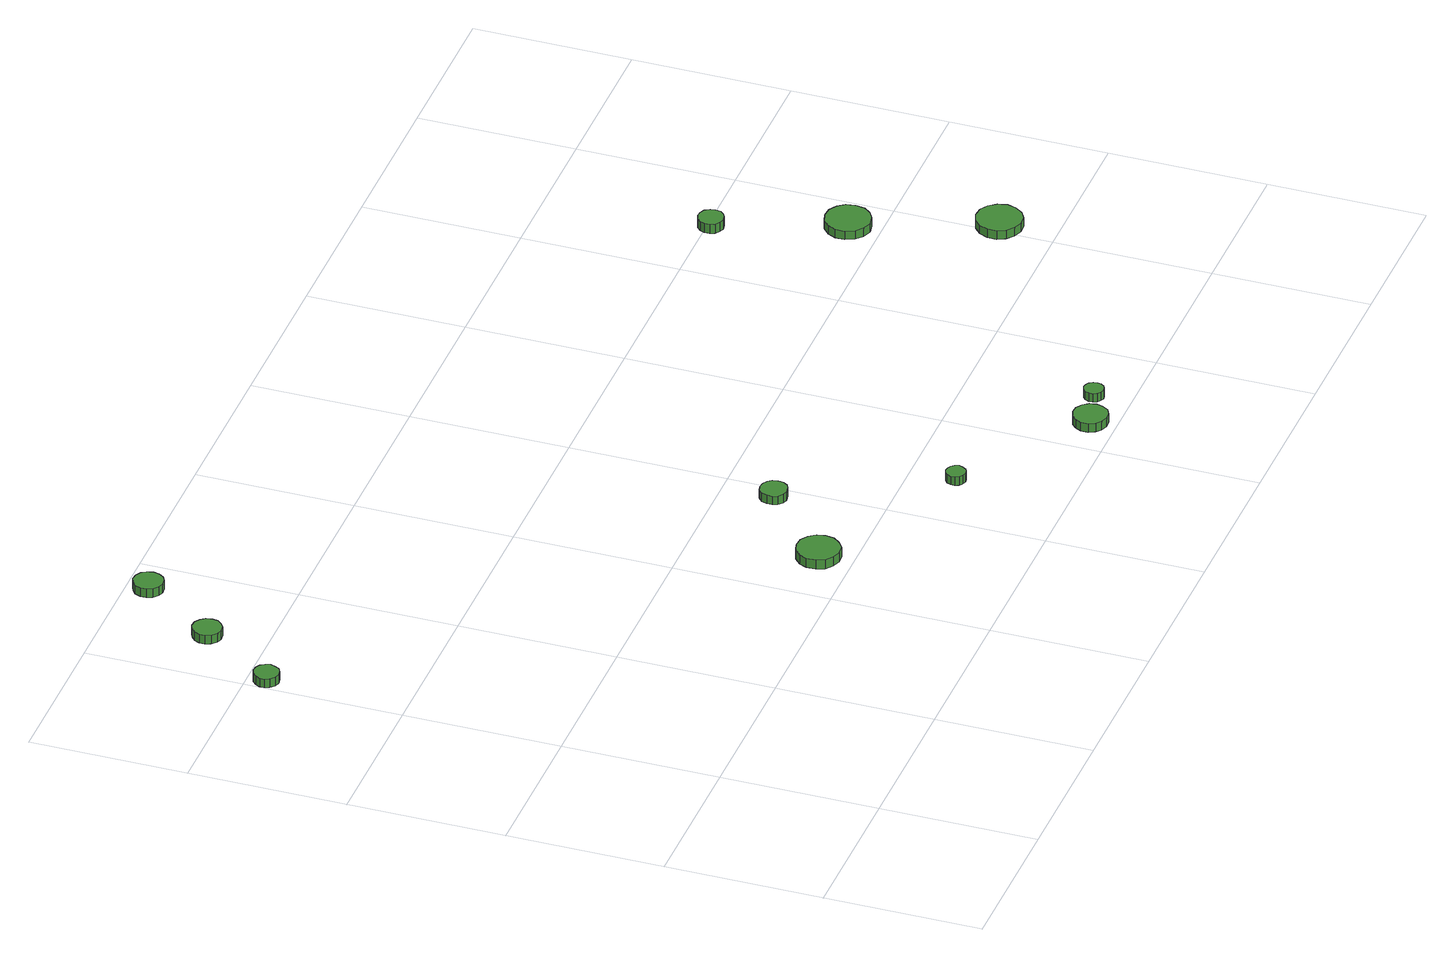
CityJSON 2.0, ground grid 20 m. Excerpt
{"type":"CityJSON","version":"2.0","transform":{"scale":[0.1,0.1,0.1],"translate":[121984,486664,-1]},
"CityObjects":{
"tree1":{"type":"SolitaryVegetationObject","attributes":{"function":"something"},"geometry":[{"type":"MultiSurface","lod":"1","boundaries":[[[0,1,2,3,4,5,6,7,8,9,10,11,12,13,14]],[[15,16,17,18,19,20,21,22,23,24,25,26,27,28,29]],[[0,29,28,1]],[[1,28,27,2]],[[2,27,26,3]],[[3,26,25,4]],[[4,25,24,5]],[[5,24,23,6]],[[6,23,22,7]],[[7,22,21,8]],[[8,21,20,9]],[[9,20,19,10]],[[10,19,18,11]],[[11,18,17,12]],[[12,17,16,13]],[[13,16,15,14]],[[14,15,29,0]]]}]},
"tree2":{"type":"SolitaryVegetationObject","attributes":{"function":"something"},"geometry":[{"type":"MultiSurface","lod":"1","boundaries":[[[30,31,32,33,34,35,36,37,38,39,40,41,42,43,44]],[[45,46,47,48,49,50,51,52,53,54,55,56,57,58,59]],[[30,59,58,31]],[[31,58,57,32]],[[32,57,56,33]],[[33,56,55,34]],[[34,55,54,35]],[[35,54,53,36]],[[36,53,52,37]],[[37,52,51,38]],[[38,51,50,39]],[[39,50,49,40]],[[40,49,48,41]],[[41,48,47,42]],[[42,47,46,43]],[[43,46,45,44]],[[44,45,59,30]]]}]},
"tree3":{"type":"SolitaryVegetationObject","attributes":{"function":"something"},"geometry":[{"type":"MultiSurface","lod":"1","boundaries":[[[60,61,62,63,64,65,66,67,68,69,70,71,72,73,74]],[[75,76,77,78,79,80,81,82,83,84,85,86,87,88,89]],[[60,89,88,61]],[[61,88,87,62]],[[62,87,86,63]],[[63,86,85,64]],[[64,85,84,65]],[[65,84,83,66]],[[66,83,82,67]],[[67,82,81,68]],[[68,81,80,69]],[[69,80,79,70]],[[70,79,78,71]],[[71,78,77,72]],[[72,77,76,73]],[[73,76,75,74]],[[74,75,89,60]]]}]},
"tree4":{"type":"SolitaryVegetationObject","attributes":{"function":"something"},"geometry":[{"type":"MultiSurface","lod":"1","boundaries":[[[90,91,92,93,94,95,96,97,98,99,100,101,102,103,104]],[[105,106,107,108,109,110,111,112,113,114,115,116,117,118,119]],[[90,119,118,91]],[[91,118,117,92]],[[92,117,116,93]],[[93,116,115,94]],[[94,115,114,95]],[[95,114,113,96]],[[96,113,112,97]],[[97,112,111,98]],[[98,111,110,99]],[[99,110,109,100]],[[100,109,108,101]],[[101,108,107,102]],[[102,107,106,103]],[[103,106,105,104]],[[104,105,119,90]]]}]},
"tree5":{"type":"SolitaryVegetationObject","attributes":{"function":"something"},"geometry":[{"type":"MultiSurface","lod":"1","boundaries":[[[120,121,122,123,124,125,126,127,128,129,130,131,132,133,134]],[[135,136,137,138,139,140,141,142,143,144,145,146,147,148,149]],[[120,149,148,121]],[[121,148,147,122]],[[122,147,146,123]],[[123,146,145,124]],[[124,145,144,125]],[[125,144,143,126]],[[126,143,142,127]],[[127,142,141,128]],[[128,141,140,129]],[[129,140,139,130]],[[130,139,138,131]],[[131,138,137,132]],[[132,137,136,133]],[[133,136,135,134]],[[134,135,149,120]]]}]},
"tree6":{"type":"SolitaryVegetationObject","attributes":{"function":"something"},"geometry":[{"type":"MultiSurface","lod":"1","boundaries":[[[150,151,152,153,154,155,156,157,158,159,160,161,162,163,164]],[[165,166,167,168,169,170,171,172,173,174,175,176,177,178,179]],[[150,179,178,151]],[[151,178,177,152]],[[152,177,176,153]],[[153,176,175,154]],[[154,175,174,155]],[[155,174,173,156]],[[156,173,172,157]],[[157,172,171,158]],[[158,171,170,159]],[[159,170,169,160]],[[160,169,168,161]],[[161,168,167,162]],[[162,167,166,163]],[[163,166,165,164]],[[164,165,179,150]]]}]},
"tree7":{"type":"SolitaryVegetationObject","attributes":{"function":"something"},"geometry":[{"type":"MultiSurface","lod":"1","boundaries":[[[180,181,182,183,184,185,186,187,188,189,190,191,192,193,194]],[[195,196,197,198,199,200,201,202,203,204,205,206,207,208,209]],[[180,209,208,181]],[[181,208,207,182]],[[182,207,206,183]],[[183,206,205,184]],[[184,205,204,185]],[[185,204,203,186]],[[186,203,202,187]],[[187,202,201,188]],[[188,201,200,189]],[[189,200,199,190]],[[190,199,198,191]],[[191,198,197,192]],[[192,197,196,193]],[[193,196,195,194]],[[194,195,209,180]]]}]},
"tree8":{"type":"SolitaryVegetationObject","attributes":{"function":"something"},"geometry":[{"type":"MultiSurface","lod":"1","boundaries":[[[210,211,212,213,214,215,216,217,218,219,220,221,222,223,224]],[[225,226,227,228,229,230,231,232,233,234,235,236,237,238,239]],[[210,239,238,211]],[[211,238,237,212]],[[212,237,236,213]],[[213,236,235,214]],[[214,235,234,215]],[[215,234,233,216]],[[216,233,232,217]],[[217,232,231,218]],[[218,231,230,219]],[[219,230,229,220]],[[220,229,228,221]],[[221,228,227,222]],[[222,227,226,223]],[[223,226,225,224]],[[224,225,239,210]]]}]},
"tree9":{"type":"SolitaryVegetationObject","attributes":{"function":"something"},"geometry":[{"type":"MultiSurface","lod":"1","boundaries":[[[240,241,242,243,244,245,246,247,248,249,250,251,252,253,254]],[[255,256,257,258,259,260,261,262,263,264,265,266,267,268,269]],[[240,269,268,241]],[[241,268,267,242]],[[242,267,266,243]],[[243,266,265,244]],[[244,265,264,245]],[[245,264,263,246]],[[246,263,262,247]],[[247,262,261,248]],[[248,261,260,249]],[[249,260,259,250]],[[250,259,258,251]],[[251,258,257,252]],[[252,257,256,253]],[[253,256,255,254]],[[254,255,269,240]]]}]},
"tree10":{"type":"SolitaryVegetationObject","attributes":{"function":"something"},"geometry":[{"type":"MultiSurface","lod":"1","boundaries":[[[270,271,272,273,274,275,276,277,278,279,280,281,282,283,284]],[[285,286,287,288,289,290,291,292,293,294,295,296,297,298,299]],[[270,299,298,271]],[[271,298,297,272]],[[272,297,296,273]],[[273,296,295,274]],[[274,295,294,275]],[[275,294,293,276]],[[276,293,292,277]],[[277,292,291,278]],[[278,291,290,279]],[[279,290,289,280]],[[280,289,288,281]],[[281,288,287,282]],[[282,287,286,283]],[[283,286,285,284]],[[284,285,299,270]]]}]},
"tree11":{"type":"SolitaryVegetationObject","attributes":{"function":"something"},"geometry":[{"type":"MultiSurface","lod":"1","boundaries":[[[300,301,302,303,304,305,306,307,308,309,310,311,312,313,314]],[[315,316,317,318,319,320,321,322,323,324,325,326,327,328,329]],[[300,329,328,301]],[[301,328,327,302]],[[302,327,326,303]],[[303,326,325,304]],[[304,325,324,305]],[[305,324,323,306]],[[306,323,322,307]],[[307,322,321,308]],[[308,321,320,309]],[[309,320,319,310]],[[310,319,318,311]],[[311,318,317,312]],[[312,317,316,313]],[[313,316,315,314]],[[314,315,329,300]]]}]}
},
"vertices":[
[34,777,19],[32,783,19],[29,789,19],[23,792,19],[16,793,19],[10,791,19],[5,786,19],[2,780,19],[2,774,19],[5,768,19],[10,763,19],[16,761,19],[23,762,19],[29,765,19],[32,771,19],[32,771,7],[29,765,7],[23,762,7],[16,761,7],[10,763,7],[5,768,7],[2,774,7],[2,780,7],[5,786,7],[10,791,7],[16,793,7],[23,792,7],[29,789,7],[32,783,7],[34,777,7],
[102,874,19],[101,882,19],[96,888,19],[90,892,19],[82,893,19],[75,890,19],[69,885,19],[66,878,19],[66,871,19],[69,864,19],[75,858,19],[82,856,19],[90,857,19],[96,861,19],[101,867,19],[101,867,7],[96,861,7],[90,857,7],[82,856,7],[75,858,7],[69,864,7],[66,871,7],[66,878,7],[69,885,7],[75,890,7],[82,893,7],[90,892,7],[96,888,7],[101,882,7],[102,874,7],
[173,973,19],[171,981,19],[167,987,19],[160,991,19],[152,992,19],[145,989,19],[139,984,19],[136,977,19],[136,969,19],[139,962,19],[145,957,19],[152,954,19],[160,955,19],[167,959,19],[171,965,19],[171,965,7],[167,959,7],[160,955,7],[152,954,7],[145,957,7],[139,962,7],[136,969,7],[136,977,7],[139,984,7],[145,989,7],[152,992,7],[160,991,7],[167,987,7],[171,981,7],[173,973,7],
[505,243,22],[503,254,22],[496,263,22],[487,269,22],[475,270,22],[465,267,22],[456,259,22],[452,249,22],[452,237,22],[456,227,22],[465,220,22],[475,216,22],[487,217,22],[496,223,22],[503,232,22],[503,232,9],[496,223,9],[487,217,9],[475,216,9],[465,220,9],[456,227,9],[452,237,9],[452,249,9],[456,259,9],[465,267,9],[475,270,9],[487,269,9],[496,263,9],[503,254,9],[505,243,9],
[597,335,21],[596,342,21],[592,347,21],[586,351,21],[578,352,21],[572,350,21],[566,345,21],[564,338,21],[564,331,21],[566,325,21],[572,320,21],[578,318,21],[586,319,21],[592,322,21],[596,328,21],[596,328,9],[592,322,9],[586,319,9],[578,318,9],[572,320,9],[566,325,9],[564,331,9],[564,338,9],[566,345,9],[572,350,9],[578,352,9],[586,351,9],[592,347,9],[596,342,9],[597,335,9],
[696,142,23],[694,147,23],[691,151,23],[687,153,23],[682,154,23],[677,152,23],[673,149,23],[671,144,23],[671,139,23],[673,134,23],[677,131,23],[682,129,23],[687,130,23],[691,132,23],[694,137,23],[694,137,11],[691,132,11],[687,130,11],[682,129,11],[677,131,11],[673,134,11],[671,139,11],[671,144,11],[673,149,11],[677,152,11],[682,154,11],[687,153,11],[691,151,11],[694,147,11],[696,142,11],
[871,30,24],[869,39,24],[864,46,24],[856,51,24],[847,52,24],[838,49,24],[832,43,24],[828,35,24],[828,26,24],[832,18,24],[838,12,24],[847,9,24],[856,10,24],[864,14,24],[869,22,24],[869,22,12],[864,14,12],[856,10,12],[847,9,12],[838,12,12],[832,18,12],[828,26,12],[828,35,12],[832,43,12],[838,49,12],[847,52,12],[856,51,12],[864,46,12],[869,39,12],[871,30,12],
[914,44,24],[913,49,24],[910,54,24],[906,56,24],[901,57,24],[896,55,24],[892,52,24],[890,47,24],[890,42,24],[892,37,24],[896,34,24],[901,32,24],[906,33,24],[910,35,24],[913,39,24],[913,39,12],[910,35,12],[906,33,12],[901,32,12],[896,34,12],[892,37,12],[890,42,12],[890,47,12],[892,52,12],[896,55,12],[901,57,12],[906,56,12],[910,54,12],[913,49,12],[914,44,12],
[1106,592,27],[1105,598,27],[1101,604,27],[1095,607,27],[1088,608,27],[1082,606,27],[1077,601,27],[1074,595,27],[1074,588,27],[1077,582,27],[1082,578,27],[1088,576,27],[1095,577,27],[1101,580,27],[1105,585,27],[1105,585,14],[1101,580,14],[1095,577,14],[1088,576,14],[1082,578,14],[1077,582,14],[1074,588,14],[1074,595,14],[1077,601,14],[1082,606,14],[1088,608,14],[1095,607,14],[1101,604,14],[1105,598,14],[1106,592,14],
[1171,438,26],[1169,450,26],[1162,459,26],[1152,465,26],[1140,466,26],[1129,463,26],[1120,455,26],[1115,444,26],[1115,432,26],[1120,421,26],[1129,413,26],[1140,409,26],[1152,411,26],[1162,417,26],[1169,426,26],[1169,426,14],[1162,417,14],[1152,411,14],[1140,409,14],[1129,413,14],[1120,421,14],[1115,432,14],[1115,444,14],[1120,455,14],[1129,463,14],[1140,466,14],[1152,465,14],[1162,459,14],[1169,450,14],[1171,438,14],
[1232,268,26],[1229,280,26],[1222,290,26],[1212,296,26],[1200,297,26],[1189,293,26],[1180,285,26],[1175,274,26],[1175,262,26],[1180,252,26],[1189,244,26],[1200,240,26],[1212,241,26],[1222,247,26],[1229,257,26],[1229,257,14],[1222,247,14],[1212,241,14],[1200,240,14],[1189,244,14],[1180,252,14],[1175,262,14],[1175,274,14],[1180,285,14],[1189,293,14],[1200,297,14],[1212,296,14],[1222,290,14],[1229,280,14],[1232,268,14]
]}
